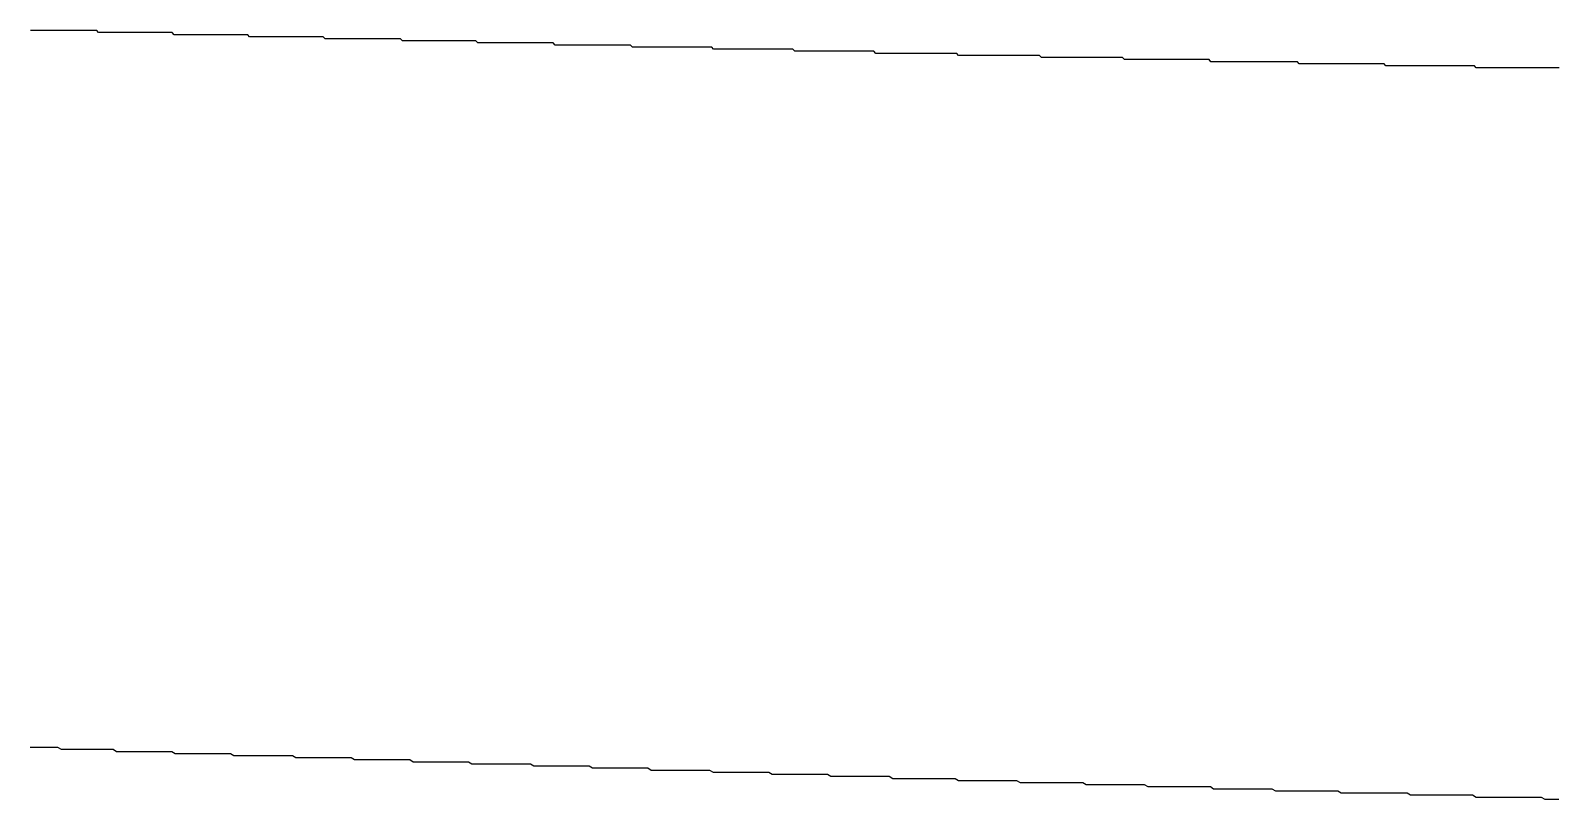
# Model space of a CAD drawing. Header units: millimetres. Extents: x 41 to 1041, y 1148 to 1248.
# Drawn here: x 299.66 to 307, y 1155.93 to 1159.63 of the extents above; entities that cross this region are included whole.
import ezdxf

# ---------------------------------------------------------------- set-up
doc = ezdxf.new("R2010")
doc.units = ezdxf.units.MM

msp = doc.modelspace()

# ---------------------------------------------------------------- linework, layer by layer
at = {"color": 3}
for points in [[(307.011, 1159.4454, 0), (307.002, 1159.4454, 0), (306.994, 1159.4454, 0), (306.985, 1159.4454, 0), (306.976, 1159.4454, 0), (306.967, 1159.4454, 0), (306.958, 1159.4454, 0), (306.949, 1159.4454, 0), (306.94, 1159.4454, 0), (306.931, 1159.4454, 0), (306.923, 1159.4454, 0), (306.914, 1159.4454, 0), (306.905, 1159.4454, 0), (306.896, 1159.4454, 0), (306.887, 1159.4454, 0), (306.878, 1159.4454, 0), (306.869, 1159.4454, 0), (306.861, 1159.4454, 0), (306.852, 1159.4454, 0), (306.843, 1159.4454, 0), (306.834, 1159.4454, 0), (306.825, 1159.4454, 0), (306.816, 1159.4454, 0), (306.807, 1159.4454, 0), (306.799, 1159.4454, 0), (306.79, 1159.4454, 0), (306.781, 1159.4454, 0), (306.772, 1159.4454, 0), (306.763, 1159.4454, 0), (306.754, 1159.4454, 0), (306.745, 1159.4454, 0), (306.737, 1159.4454, 0), (306.728, 1159.4454, 0), (306.719, 1159.4454, 0), (306.71, 1159.4454, 0), (306.701, 1159.4454, 0), (306.692, 1159.4454, 0), (306.683, 1159.4454, 0), (306.675, 1159.4454, 0), (306.666, 1159.4454, 0), (306.657, 1159.4454, 0), (306.648, 1159.4454, 0), (306.639, 1159.4454, 0), (306.63, 1159.4454, 0), (306.621, 1159.4454, 0), (306.613, 1159.4454, 0), (306.604, 1159.4554, 0), (306.595, 1159.4554, 0), (306.586, 1159.4554, 0), (306.577, 1159.4554, 0), (306.568, 1159.4554, 0), (306.559, 1159.4554, 0), (306.551, 1159.4554, 0), (306.542, 1159.4554, 0), (306.533, 1159.4554, 0), (306.524, 1159.4554, 0), (306.515, 1159.4554, 0), (306.506, 1159.4554, 0), (306.497, 1159.4554, 0), (306.489, 1159.4554, 0), (306.48, 1159.4554, 0), (306.471, 1159.4554, 0), (306.462, 1159.4554, 0), (306.453, 1159.4554, 0), (306.444, 1159.4554, 0), (306.435, 1159.4554, 0), (306.427, 1159.4554, 0), (306.418, 1159.4554, 0), (306.409, 1159.4554, 0), (306.4, 1159.4554, 0), (306.391, 1159.4554, 0), (306.382, 1159.4554, 0), (306.373, 1159.4554, 0), (306.365, 1159.4554, 0), (306.356, 1159.4554, 0), (306.347, 1159.4554, 0), (306.338, 1159.4554, 0), (306.329, 1159.4554, 0), (306.32, 1159.4554, 0), (306.311, 1159.4554, 0), (306.302, 1159.4554, 0), (306.294, 1159.4554, 0), (306.285, 1159.4554, 0), (306.276, 1159.4554, 0), (306.267, 1159.4554, 0), (306.258, 1159.4554, 0), (306.249, 1159.4554, 0), (306.24, 1159.4554, 0), (306.232, 1159.4554, 0), (306.223, 1159.4554, 0), (306.214, 1159.4554, 0), (306.205, 1159.4554, 0), (306.196, 1159.4554, 0), (306.187, 1159.4554, 0), (306.178, 1159.4554, 0), (306.17, 1159.4654, 0), (306.161, 1159.4654, 0), (306.152, 1159.4654, 0), (306.143, 1159.4654, 0), (306.134, 1159.4654, 0), (306.125, 1159.4654, 0), (306.116, 1159.4654, 0), (306.108, 1159.4654, 0), (306.099, 1159.4654, 0), (306.09, 1159.4654, 0), (306.081, 1159.4654, 0), (306.072, 1159.4654, 0), (306.063, 1159.4654, 0), (306.054, 1159.4654, 0), (306.046, 1159.4654, 0), (306.037, 1159.4654, 0), (306.028, 1159.4654, 0), (306.019, 1159.4654, 0), (306.01, 1159.4654, 0), (306.001, 1159.4654, 0), (305.992, 1159.4654, 0), (305.984, 1159.4654, 0), (305.975, 1159.4654, 0), (305.966, 1159.4654, 0), (305.957, 1159.4654, 0), (305.948, 1159.4654, 0), (305.939, 1159.4654, 0), (305.93, 1159.4654, 0), (305.922, 1159.4654, 0), (305.913, 1159.4654, 0), (305.904, 1159.4654, 0), (305.895, 1159.4654, 0), (305.886, 1159.4654, 0), (305.877, 1159.4654, 0), (305.868, 1159.4654, 0), (305.86, 1159.4654, 0), (305.851, 1159.4654, 0), (305.842, 1159.4654, 0), (305.833, 1159.4654, 0), (305.824, 1159.4654, 0), (305.815, 1159.4654, 0), (305.806, 1159.4654, 0), (305.798, 1159.4654, 0), (305.789, 1159.4654, 0), (305.78, 1159.4654, 0), (305.771, 1159.4654, 0), (305.762, 1159.4654, 0), (305.753, 1159.4754, 0), (305.744, 1159.4754, 0), (305.736, 1159.4754, 0), (305.727, 1159.4754, 0), (305.718, 1159.4754, 0), (305.709, 1159.4754, 0), (305.7, 1159.4754, 0), (305.691, 1159.4754, 0), (305.682, 1159.4754, 0), (305.674, 1159.4754, 0), (305.665, 1159.4754, 0), (305.656, 1159.4754, 0), (305.647, 1159.4754, 0), (305.638, 1159.4754, 0), (305.629, 1159.4754, 0), (305.62, 1159.4754, 0), (305.611, 1159.4754, 0), (305.603, 1159.4754, 0), (305.594, 1159.4754, 0), (305.585, 1159.4754, 0), (305.576, 1159.4754, 0), (305.567, 1159.4754, 0), (305.558, 1159.4754, 0), (305.549, 1159.4754, 0), (305.541, 1159.4754, 0), (305.532, 1159.4754, 0), (305.523, 1159.4754, 0), (305.514, 1159.4754, 0), (305.505, 1159.4754, 0), (305.496, 1159.4754, 0), (305.487, 1159.4754, 0), (305.479, 1159.4754, 0), (305.47, 1159.4754, 0), (305.461, 1159.4754, 0), (305.452, 1159.4754, 0), (305.443, 1159.4754, 0), (305.434, 1159.4754, 0), (305.425, 1159.4754, 0), (305.417, 1159.4754, 0), (305.408, 1159.4754, 0), (305.399, 1159.4754, 0), (305.39, 1159.4754, 0), (305.381, 1159.4754, 0), (305.372, 1159.4754, 0), (305.363, 1159.4754, 0), (305.355, 1159.4754, 0), (305.346, 1159.4754, 0), (305.337, 1159.4754, 0), (305.328, 1159.4854, 0), (305.319, 1159.4854, 0), (305.31, 1159.4854, 0), (305.301, 1159.4854, 0), (305.293, 1159.4854, 0), (305.284, 1159.4854, 0), (305.275, 1159.4854, 0), (305.266, 1159.4854, 0), (305.257, 1159.4854, 0), (305.248, 1159.4854, 0), (305.239, 1159.4854, 0), (305.231, 1159.4854, 0), (305.222, 1159.4854, 0), (305.213, 1159.4854, 0), (305.204, 1159.4854, 0), (305.195, 1159.4854, 0), (305.186, 1159.4854, 0), (305.177, 1159.4854, 0), (305.169, 1159.4854, 0), (305.16, 1159.4854, 0), (305.151, 1159.4854, 0), (305.142, 1159.4854, 0), (305.133, 1159.4854, 0), (305.124, 1159.4854, 0), (305.115, 1159.4854, 0), (305.107, 1159.4854, 0), (305.098, 1159.4854, 0), (305.089, 1159.4854, 0), (305.08, 1159.4854, 0), (305.071, 1159.4854, 0), (305.062, 1159.4854, 0), (305.053, 1159.4854, 0), (305.045, 1159.4854, 0), (305.036, 1159.4854, 0), (305.027, 1159.4854, 0), (305.018, 1159.4854, 0), (305.009, 1159.4854, 0), (305, 1159.4854, 0), (304.991, 1159.4854, 0), (304.983, 1159.4854, 0), (304.974, 1159.4854, 0), (304.965, 1159.4854, 0), (304.956, 1159.4854, 0), (304.947, 1159.4854, 0), (304.938, 1159.4854, 0), (304.929, 1159.4854, 0), (304.921, 1159.4854, 0), (304.912, 1159.4954, 0), (304.903, 1159.4954, 0), (304.894, 1159.4954, 0), (304.885, 1159.4954, 0), (304.876, 1159.4954, 0), (304.867, 1159.4954, 0), (304.859, 1159.4954, 0), (304.85, 1159.4954, 0), (304.841, 1159.4954, 0), (304.832, 1159.4954, 0), (304.823, 1159.4954, 0), (304.814, 1159.4954, 0), (304.805, 1159.4954, 0), (304.796, 1159.4954, 0), (304.788, 1159.4954, 0), (304.779, 1159.4954, 0), (304.77, 1159.4954, 0), (304.761, 1159.4954, 0), (304.752, 1159.4954, 0), (304.743, 1159.4954, 0), (304.734, 1159.4954, 0), (304.726, 1159.4954, 0), (304.717, 1159.4954, 0), (304.708, 1159.4954, 0), (304.699, 1159.4954, 0), (304.69, 1159.4954, 0), (304.681, 1159.4954, 0), (304.672, 1159.4954, 0), (304.664, 1159.4954, 0), (304.655, 1159.4954, 0), (304.646, 1159.4954, 0), (304.637, 1159.4954, 0), (304.628, 1159.4954, 0), (304.619, 1159.4954, 0), (304.61, 1159.4954, 0), (304.602, 1159.4954, 0), (304.593, 1159.4954, 0), (304.584, 1159.4954, 0), (304.575, 1159.4954, 0), (304.566, 1159.4954, 0), (304.557, 1159.4954, 0), (304.548, 1159.4954, 0), (304.54, 1159.4954, 0), (304.531, 1159.4954, 0), (304.522, 1159.4954, 0), (304.513, 1159.5054, 0), (304.504, 1159.5054, 0), (304.495, 1159.5054, 0), (304.486, 1159.5054, 0), (304.478, 1159.5054, 0), (304.469, 1159.5054, 0), (304.46, 1159.5054, 0), (304.451, 1159.5054, 0), (304.442, 1159.5054, 0), (304.433, 1159.5054, 0), (304.424, 1159.5054, 0), (304.416, 1159.5054, 0), (304.407, 1159.5054, 0), (304.398, 1159.5054, 0), (304.389, 1159.5054, 0), (304.38, 1159.5054, 0), (304.371, 1159.5054, 0), (304.362, 1159.5054, 0), (304.354, 1159.5054, 0), (304.345, 1159.5054, 0), (304.336, 1159.5054, 0), (304.327, 1159.5054, 0), (304.318, 1159.5054, 0), (304.309, 1159.5054, 0), (304.3, 1159.5054, 0), (304.292, 1159.5054, 0), (304.283, 1159.5054, 0), (304.274, 1159.5054, 0), (304.265, 1159.5054, 0), (304.256, 1159.5054, 0), (304.247, 1159.5054, 0), (304.238, 1159.5054, 0), (304.23, 1159.5054, 0), (304.221, 1159.5054, 0), (304.212, 1159.5054, 0), (304.203, 1159.5054, 0), (304.194, 1159.5054, 0), (304.185, 1159.5054, 0), (304.176, 1159.5054, 0), (304.168, 1159.5054, 0), (304.159, 1159.5054, 0), (304.15, 1159.5054, 0), (304.141, 1159.5054, 0), (304.132, 1159.5054, 0), (304.123, 1159.5054, 0), (304.114, 1159.5154, 0), (304.106, 1159.5154, 0), (304.097, 1159.5154, 0), (304.088, 1159.5154, 0), (304.079, 1159.5154, 0), (304.07, 1159.5154, 0), (304.061, 1159.5154, 0), (304.052, 1159.5154, 0), (304.044, 1159.5154, 0), (304.035, 1159.5154, 0), (304.026, 1159.5154, 0), (304.017, 1159.5154, 0), (304.008, 1159.5154, 0), (303.999, 1159.5154, 0), (303.99, 1159.5154, 0), (303.981, 1159.5154, 0), (303.973, 1159.5154, 0), (303.964, 1159.5154, 0), (303.955, 1159.5154, 0), (303.946, 1159.5154, 0), (303.937, 1159.5154, 0), (303.928, 1159.5154, 0), (303.919, 1159.5154, 0), (303.911, 1159.5154, 0), (303.902, 1159.5154, 0), (303.893, 1159.5154, 0), (303.884, 1159.5154, 0), (303.875, 1159.5154, 0), (303.866, 1159.5154, 0), (303.857, 1159.5154, 0), (303.849, 1159.5154, 0), (303.84, 1159.5154, 0), (303.831, 1159.5154, 0), (303.822, 1159.5154, 0), (303.813, 1159.5154, 0), (303.804, 1159.5154, 0), (303.795, 1159.5154, 0), (303.787, 1159.5154, 0), (303.778, 1159.5154, 0), (303.769, 1159.5154, 0), (303.76, 1159.5154, 0), (303.751, 1159.5154, 0), (303.742, 1159.5154, 0), (303.733, 1159.5154, 0), (303.725, 1159.5154, 0), (303.716, 1159.5254, 0), (303.707, 1159.5254, 0), (303.698, 1159.5254, 0), (303.689, 1159.5254, 0), (303.68, 1159.5254, 0), (303.671, 1159.5254, 0), (303.663, 1159.5254, 0), (303.654, 1159.5254, 0), (303.645, 1159.5254, 0), (303.636, 1159.5254, 0), (303.627, 1159.5254, 0), (303.618, 1159.5254, 0), (303.609, 1159.5254, 0), (303.601, 1159.5254, 0), (303.592, 1159.5254, 0), (303.583, 1159.5254, 0), (303.574, 1159.5254, 0), (303.565, 1159.5254, 0), (303.556, 1159.5254, 0), (303.547, 1159.5254, 0), (303.539, 1159.5254, 0), (303.53, 1159.5254, 0), (303.521, 1159.5254, 0), (303.512, 1159.5254, 0), (303.503, 1159.5254, 0), (303.494, 1159.5254, 0), (303.485, 1159.5254, 0), (303.477, 1159.5254, 0), (303.468, 1159.5254, 0), (303.459, 1159.5254, 0), (303.45, 1159.5254, 0), (303.441, 1159.5254, 0), (303.432, 1159.5254, 0), (303.423, 1159.5254, 0), (303.415, 1159.5254, 0), (303.406, 1159.5254, 0), (303.397, 1159.5254, 0), (303.388, 1159.5254, 0), (303.379, 1159.5254, 0), (303.37, 1159.5254, 0), (303.361, 1159.5254, 0), (303.353, 1159.5254, 0), (303.344, 1159.5254, 0), (303.335, 1159.5254, 0), (303.326, 1159.5354, 0), (303.317, 1159.5354, 0), (303.308, 1159.5354, 0), (303.299, 1159.5354, 0), (303.291, 1159.5354, 0), (303.282, 1159.5354, 0), (303.273, 1159.5354, 0), (303.264, 1159.5354, 0), (303.255, 1159.5354, 0), (303.246, 1159.5354, 0), (303.237, 1159.5354, 0), (303.229, 1159.5354, 0), (303.22, 1159.5354, 0), (303.211, 1159.5354, 0), (303.202, 1159.5354, 0), (303.193, 1159.5354, 0), (303.184, 1159.5354, 0), (303.175, 1159.5354, 0), (303.167, 1159.5354, 0), (303.158, 1159.5354, 0), (303.149, 1159.5354, 0), (303.14, 1159.5354, 0), (303.131, 1159.5354, 0), (303.122, 1159.5354, 0), (303.113, 1159.5354, 0), (303.105, 1159.5354, 0), (303.096, 1159.5354, 0), (303.087, 1159.5354, 0), (303.078, 1159.5354, 0), (303.069, 1159.5354, 0), (303.06, 1159.5354, 0), (303.051, 1159.5354, 0), (303.043, 1159.5354, 0), (303.034, 1159.5354, 0), (303.025, 1159.5354, 0), (303.016, 1159.5354, 0), (303.007, 1159.5354, 0), (302.998, 1159.5354, 0), (302.989, 1159.5354, 0), (302.98, 1159.5354, 0), (302.972, 1159.5354, 0), (302.963, 1159.5354, 0), (302.954, 1159.5354, 0), (302.945, 1159.5354, 0), (302.936, 1159.5454, 0), (302.927, 1159.5454, 0), (302.918, 1159.5454, 0), (302.91, 1159.5454, 0), (302.901, 1159.5454, 0), (302.892, 1159.5454, 0), (302.883, 1159.5454, 0), (302.874, 1159.5454, 0), (302.865, 1159.5454, 0), (302.856, 1159.5454, 0), (302.848, 1159.5454, 0), (302.839, 1159.5454, 0), (302.83, 1159.5454, 0), (302.821, 1159.5454, 0), (302.812, 1159.5454, 0), (302.803, 1159.5454, 0), (302.794, 1159.5454, 0), (302.786, 1159.5454, 0), (302.777, 1159.5454, 0), (302.768, 1159.5454, 0), (302.759, 1159.5454, 0), (302.75, 1159.5454, 0), (302.741, 1159.5454, 0), (302.732, 1159.5454, 0), (302.724, 1159.5454, 0), (302.715, 1159.5454, 0), (302.706, 1159.5454, 0), (302.697, 1159.5454, 0), (302.688, 1159.5454, 0), (302.679, 1159.5454, 0), (302.67, 1159.5454, 0), (302.662, 1159.5454, 0), (302.653, 1159.5454, 0), (302.644, 1159.5454, 0), (302.635, 1159.5454, 0), (302.626, 1159.5454, 0), (302.617, 1159.5454, 0), (302.608, 1159.5454, 0), (302.6, 1159.5454, 0), (302.591, 1159.5454, 0), (302.582, 1159.5454, 0), (302.573, 1159.5454, 0), (302.564, 1159.5454, 0), (302.555, 1159.5454, 0), (302.546, 1159.5554, 0), (302.538, 1159.5554, 0), (302.529, 1159.5554, 0), (302.52, 1159.5554, 0), (302.511, 1159.5554, 0), (302.502, 1159.5554, 0), (302.493, 1159.5554, 0), (302.484, 1159.5554, 0), (302.476, 1159.5554, 0), (302.467, 1159.5554, 0), (302.458, 1159.5554, 0), (302.449, 1159.5554, 0), (302.44, 1159.5554, 0), (302.431, 1159.5554, 0), (302.422, 1159.5554, 0), (302.414, 1159.5554, 0), (302.405, 1159.5554, 0), (302.396, 1159.5554, 0), (302.387, 1159.5554, 0), (302.378, 1159.5554, 0), (302.369, 1159.5554, 0), (302.36, 1159.5554, 0), (302.352, 1159.5554, 0), (302.343, 1159.5554, 0), (302.334, 1159.5554, 0), (302.325, 1159.5554, 0), (302.316, 1159.5554, 0), (302.307, 1159.5554, 0), (302.298, 1159.5554, 0), (302.29, 1159.5554, 0), (302.281, 1159.5554, 0), (302.272, 1159.5554, 0), (302.263, 1159.5554, 0), (302.254, 1159.5554, 0), (302.245, 1159.5554, 0), (302.236, 1159.5554, 0), (302.228, 1159.5554, 0), (302.219, 1159.5554, 0), (302.21, 1159.5554, 0), (302.201, 1159.5554, 0), (302.192, 1159.5554, 0), (302.183, 1159.5554, 0), (302.174, 1159.5654, 0), (302.166, 1159.5654, 0), (302.157, 1159.5654, 0), (302.148, 1159.5654, 0), (302.139, 1159.5654, 0), (302.13, 1159.5654, 0), (302.121, 1159.5654, 0), (302.112, 1159.5654, 0), (302.104, 1159.5654, 0), (302.095, 1159.5654, 0), (302.086, 1159.5654, 0), (302.077, 1159.5654, 0), (302.068, 1159.5654, 0), (302.059, 1159.5654, 0), (302.05, 1159.5654, 0), (302.042, 1159.5654, 0), (302.033, 1159.5654, 0), (302.024, 1159.5654, 0), (302.015, 1159.5654, 0), (302.006, 1159.5654, 0), (301.997, 1159.5654, 0), (301.988, 1159.5654, 0), (301.98, 1159.5654, 0), (301.971, 1159.5654, 0), (301.962, 1159.5654, 0), (301.953, 1159.5654, 0), (301.944, 1159.5654, 0), (301.935, 1159.5654, 0), (301.926, 1159.5654, 0), (301.917, 1159.5654, 0), (301.909, 1159.5654, 0), (301.9, 1159.5654, 0), (301.891, 1159.5654, 0), (301.882, 1159.5654, 0), (301.873, 1159.5654, 0), (301.864, 1159.5654, 0), (301.855, 1159.5654, 0), (301.847, 1159.5654, 0), (301.838, 1159.5654, 0), (301.829, 1159.5654, 0), (301.82, 1159.5654, 0), (301.811, 1159.5654, 0), (301.802, 1159.5754, 0), (301.793, 1159.5754, 0), (301.785, 1159.5754, 0), (301.776, 1159.5754, 0), (301.767, 1159.5754, 0), (301.758, 1159.5754, 0), (301.749, 1159.5754, 0), (301.74, 1159.5754, 0), (301.731, 1159.5754, 0), (301.723, 1159.5754, 0), (301.714, 1159.5754, 0), (301.705, 1159.5754, 0), (301.696, 1159.5754, 0), (301.687, 1159.5754, 0), (301.678, 1159.5754, 0), (301.669, 1159.5754, 0), (301.661, 1159.5754, 0), (301.652, 1159.5754, 0), (301.643, 1159.5754, 0), (301.634, 1159.5754, 0), (301.625, 1159.5754, 0), (301.616, 1159.5754, 0), (301.607, 1159.5754, 0), (301.599, 1159.5754, 0), (301.59, 1159.5754, 0), (301.581, 1159.5754, 0), (301.572, 1159.5754, 0), (301.563, 1159.5754, 0), (301.554, 1159.5754, 0), (301.545, 1159.5754, 0), (301.537, 1159.5754, 0), (301.528, 1159.5754, 0), (301.519, 1159.5754, 0), (301.51, 1159.5754, 0), (301.501, 1159.5754, 0), (301.492, 1159.5754, 0), (301.483, 1159.5754, 0), (301.475, 1159.5754, 0), (301.466, 1159.5754, 0), (301.457, 1159.5754, 0), (301.448, 1159.5754, 0), (301.439, 1159.5854, 0), (301.43, 1159.5854, 0), (301.421, 1159.5854, 0), (301.413, 1159.5854, 0), (301.404, 1159.5854, 0), (301.395, 1159.5854, 0), (301.386, 1159.5854, 0), (301.377, 1159.5854, 0), (301.368, 1159.5854, 0), (301.359, 1159.5854, 0), (301.351, 1159.5854, 0), (301.342, 1159.5854, 0), (301.333, 1159.5854, 0), (301.324, 1159.5854, 0), (301.315, 1159.5854, 0), (301.306, 1159.5854, 0), (301.297, 1159.5854, 0), (301.289, 1159.5854, 0), (301.28, 1159.5854, 0), (301.271, 1159.5854, 0), (301.262, 1159.5854, 0), (301.253, 1159.5854, 0), (301.244, 1159.5854, 0), (301.235, 1159.5854, 0), (301.227, 1159.5854, 0), (301.218, 1159.5854, 0), (301.209, 1159.5854, 0), (301.2, 1159.5854, 0), (301.191, 1159.5854, 0), (301.182, 1159.5854, 0), (301.173, 1159.5854, 0), (301.165, 1159.5854, 0), (301.156, 1159.5854, 0), (301.147, 1159.5854, 0), (301.138, 1159.5854, 0), (301.129, 1159.5854, 0), (301.12, 1159.5854, 0), (301.111, 1159.5854, 0), (301.103, 1159.5854, 0), (301.094, 1159.5854, 0), (301.085, 1159.5854, 0), (301.076, 1159.5854, 0), (301.067, 1159.5954, 0), (301.058, 1159.5954, 0), (301.049, 1159.5954, 0), (301.041, 1159.5954, 0), (301.032, 1159.5954, 0), (301.023, 1159.5954, 0), (301.014, 1159.5954, 0), (301.005, 1159.5954, 0), (300.996, 1159.5954, 0), (300.987, 1159.5954, 0), (300.979, 1159.5954, 0), (300.97, 1159.5954, 0), (300.961, 1159.5954, 0), (300.952, 1159.5954, 0), (300.943, 1159.5954, 0), (300.934, 1159.5954, 0), (300.925, 1159.5954, 0), (300.917, 1159.5954, 0), (300.908, 1159.5954, 0), (300.899, 1159.5954, 0), (300.89, 1159.5954, 0), (300.881, 1159.5954, 0), (300.872, 1159.5954, 0), (300.863, 1159.5954, 0), (300.855, 1159.5954, 0), (300.846, 1159.5954, 0), (300.837, 1159.5954, 0), (300.828, 1159.5954, 0), (300.819, 1159.5954, 0), (300.81, 1159.5954, 0), (300.801, 1159.5954, 0), (300.793, 1159.5954, 0), (300.784, 1159.5954, 0), (300.775, 1159.5954, 0), (300.766, 1159.5954, 0), (300.757, 1159.5954, 0), (300.748, 1159.5954, 0), (300.739, 1159.5954, 0), (300.731, 1159.5954, 0), (300.722, 1159.5954, 0), (300.713, 1159.5954, 0), (300.704, 1159.6054, 0), (300.695, 1159.6054, 0), (300.686, 1159.6054, 0), (300.677, 1159.6054, 0), (300.669, 1159.6054, 0), (300.66, 1159.6054, 0), (300.651, 1159.6054, 0), (300.642, 1159.6054, 0), (300.633, 1159.6054, 0), (300.624, 1159.6054, 0), (300.615, 1159.6054, 0), (300.607, 1159.6054, 0), (300.598, 1159.6054, 0), (300.589, 1159.6054, 0), (300.58, 1159.6054, 0), (300.571, 1159.6054, 0), (300.562, 1159.6054, 0), (300.553, 1159.6054, 0), (300.544, 1159.6054, 0), (300.536, 1159.6054, 0), (300.527, 1159.6054, 0), (300.518, 1159.6054, 0), (300.509, 1159.6054, 0), (300.5, 1159.6054, 0), (300.491, 1159.6054, 0), (300.482, 1159.6054, 0), (300.474, 1159.6054, 0), (300.465, 1159.6054, 0), (300.456, 1159.6054, 0), (300.447, 1159.6054, 0), (300.438, 1159.6054, 0), (300.429, 1159.6054, 0), (300.42, 1159.6054, 0), (300.412, 1159.6054, 0), (300.403, 1159.6054, 0), (300.394, 1159.6054, 0), (300.385, 1159.6054, 0), (300.376, 1159.6054, 0), (300.367, 1159.6054, 0), (300.358, 1159.6054, 0), (300.35, 1159.6054, 0), (300.341, 1159.6154, 0), (300.332, 1159.6154, 0), (300.323, 1159.6154, 0), (300.314, 1159.6154, 0), (300.305, 1159.6154, 0), (300.296, 1159.6154, 0), (300.288, 1159.6154, 0), (300.279, 1159.6154, 0), (300.27, 1159.6154, 0), (300.261, 1159.6154, 0), (300.252, 1159.6154, 0), (300.243, 1159.6154, 0), (300.234, 1159.6154, 0), (300.226, 1159.6154, 0), (300.217, 1159.6154, 0), (300.208, 1159.6154, 0), (300.199, 1159.6154, 0), (300.19, 1159.6154, 0), (300.181, 1159.6154, 0), (300.172, 1159.6154, 0), (300.164, 1159.6154, 0), (300.155, 1159.6154, 0), (300.146, 1159.6154, 0), (300.137, 1159.6154, 0), (300.128, 1159.6154, 0), (300.119, 1159.6154, 0), (300.11, 1159.6154, 0), (300.102, 1159.6154, 0), (300.093, 1159.6154, 0), (300.084, 1159.6154, 0), (300.075, 1159.6154, 0), (300.066, 1159.6154, 0), (300.057, 1159.6154, 0), (300.048, 1159.6154, 0), (300.04, 1159.6154, 0), (300.031, 1159.6154, 0), (300.022, 1159.6154, 0), (300.013, 1159.6154, 0), (300.004, 1159.6154, 0), (299.995, 1159.6154, 0), (299.986, 1159.6154, 0), (299.978, 1159.6254, 0), (299.969, 1159.6254, 0), (299.96, 1159.6254, 0), (299.951, 1159.6254, 0), (299.942, 1159.6254, 0), (299.933, 1159.6254, 0), (299.924, 1159.6254, 0), (299.916, 1159.6254, 0), (299.907, 1159.6254, 0), (299.898, 1159.6254, 0), (299.889, 1159.6254, 0), (299.88, 1159.6254, 0), (299.871, 1159.6254, 0), (299.862, 1159.6254, 0), (299.854, 1159.6254, 0), (299.845, 1159.6254, 0), (299.836, 1159.6254, 0), (299.827, 1159.6254, 0), (299.818, 1159.6254, 0), (299.809, 1159.6254, 0), (299.8, 1159.6254, 0), (299.792, 1159.6254, 0), (299.783, 1159.6254, 0), (299.774, 1159.6254, 0), (299.765, 1159.6254, 0), (299.756, 1159.6254, 0), (299.747, 1159.6254, 0), (299.738, 1159.6254, 0), (299.73, 1159.6254, 0), (299.721, 1159.6254, 0), (299.712, 1159.6254, 0), (299.703, 1159.6254, 0), (299.694, 1159.6254, 0), (299.685, 1159.6254, 0), (299.676, 1159.6254, 0), (299.668, 1159.6254, 0), (299.659, 1159.6254, 0)], [(307.01, 1155.9254, 0), (306.993, 1155.9254, 0), (306.977, 1155.9254, 0), (306.96, 1155.9254, 0), (306.944, 1155.9254, 0), (306.927, 1155.9354, 0), (306.91, 1155.9354, 0), (306.894, 1155.9354, 0), (306.877, 1155.9354, 0), (306.861, 1155.9354, 0), (306.844, 1155.9354, 0), (306.827, 1155.9354, 0), (306.811, 1155.9354, 0), (306.794, 1155.9354, 0), (306.778, 1155.9354, 0), (306.761, 1155.9354, 0), (306.744, 1155.9354, 0), (306.728, 1155.9354, 0), (306.711, 1155.9354, 0), (306.695, 1155.9354, 0), (306.678, 1155.9354, 0), (306.661, 1155.9354, 0), (306.645, 1155.9354, 0), (306.628, 1155.9354, 0), (306.612, 1155.9354, 0), (306.595, 1155.9454, 0), (306.578, 1155.9454, 0), (306.562, 1155.9454, 0), (306.545, 1155.9454, 0), (306.529, 1155.9454, 0), (306.512, 1155.9454, 0), (306.495, 1155.9454, 0), (306.479, 1155.9454, 0), (306.462, 1155.9454, 0), (306.446, 1155.9454, 0), (306.429, 1155.9454, 0), (306.413, 1155.9454, 0), (306.396, 1155.9454, 0), (306.379, 1155.9454, 0), (306.363, 1155.9454, 0), (306.346, 1155.9454, 0), (306.33, 1155.9454, 0), (306.313, 1155.9454, 0), (306.296, 1155.9454, 0), (306.28, 1155.9554, 0), (306.263, 1155.9554, 0), (306.247, 1155.9554, 0), (306.23, 1155.9554, 0), (306.213, 1155.9554, 0), (306.197, 1155.9554, 0), (306.18, 1155.9554, 0), (306.164, 1155.9554, 0), (306.147, 1155.9554, 0), (306.13, 1155.9554, 0), (306.114, 1155.9554, 0), (306.097, 1155.9554, 0), (306.081, 1155.9554, 0), (306.064, 1155.9554, 0), (306.047, 1155.9554, 0), (306.031, 1155.9554, 0), (306.014, 1155.9554, 0), (305.998, 1155.9554, 0), (305.981, 1155.9554, 0), (305.964, 1155.9554, 0), (305.948, 1155.9654, 0), (305.931, 1155.9654, 0), (305.915, 1155.9654, 0), (305.898, 1155.9654, 0), (305.881, 1155.9654, 0), (305.865, 1155.9654, 0), (305.848, 1155.9654, 0), (305.832, 1155.9654, 0), (305.815, 1155.9654, 0), (305.798, 1155.9654, 0), (305.782, 1155.9654, 0), (305.765, 1155.9654, 0), (305.749, 1155.9654, 0), (305.732, 1155.9654, 0), (305.715, 1155.9654, 0), (305.699, 1155.9654, 0), (305.682, 1155.9654, 0), (305.666, 1155.9654, 0), (305.649, 1155.9654, 0), (305.632, 1155.9754, 0), (305.616, 1155.9754, 0), (305.599, 1155.9754, 0), (305.583, 1155.9754, 0), (305.566, 1155.9754, 0), (305.55, 1155.9754, 0), (305.533, 1155.9754, 0), (305.516, 1155.9754, 0), (305.5, 1155.9754, 0), (305.483, 1155.9754, 0), (305.467, 1155.9754, 0), (305.45, 1155.9754, 0), (305.433, 1155.9754, 0), (305.417, 1155.9754, 0), (305.4, 1155.9754, 0), (305.384, 1155.9754, 0), (305.367, 1155.9754, 0), (305.35, 1155.9754, 0), (305.334, 1155.9854, 0), (305.317, 1155.9854, 0), (305.301, 1155.9854, 0), (305.284, 1155.9854, 0), (305.267, 1155.9854, 0), (305.251, 1155.9854, 0), (305.234, 1155.9854, 0), (305.218, 1155.9854, 0), (305.201, 1155.9854, 0), (305.184, 1155.9854, 0), (305.168, 1155.9854, 0), (305.151, 1155.9854, 0), (305.135, 1155.9854, 0), (305.118, 1155.9854, 0), (305.101, 1155.9854, 0), (305.085, 1155.9854, 0), (305.068, 1155.9854, 0), (305.052, 1155.9854, 0), (305.035, 1155.9854, 0), (305.018, 1155.9954, 0), (305.002, 1155.9954, 0), (304.985, 1155.9954, 0), (304.969, 1155.9954, 0), (304.952, 1155.9954, 0), (304.935, 1155.9954, 0), (304.919, 1155.9954, 0), (304.902, 1155.9954, 0), (304.886, 1155.9954, 0), (304.869, 1155.9954, 0), (304.853, 1155.9954, 0), (304.836, 1155.9954, 0), (304.819, 1155.9954, 0), (304.803, 1155.9954, 0), (304.786, 1155.9954, 0), (304.77, 1155.9954, 0), (304.753, 1155.9954, 0), (304.736, 1155.9954, 0), (304.72, 1156.0054, 0), (304.703, 1156.0054, 0), (304.687, 1156.0054, 0), (304.67, 1156.0054, 0), (304.653, 1156.0054, 0), (304.637, 1156.0054, 0), (304.62, 1156.0054, 0), (304.604, 1156.0054, 0), (304.587, 1156.0054, 0), (304.57, 1156.0054, 0), (304.554, 1156.0054, 0), (304.537, 1156.0054, 0), (304.521, 1156.0054, 0), (304.504, 1156.0054, 0), (304.487, 1156.0054, 0), (304.471, 1156.0054, 0), (304.454, 1156.0054, 0), (304.438, 1156.0054, 0), (304.421, 1156.0054, 0), (304.404, 1156.0154, 0), (304.388, 1156.0154, 0), (304.371, 1156.0154, 0), (304.355, 1156.0154, 0), (304.338, 1156.0154, 0), (304.321, 1156.0154, 0), (304.305, 1156.0154, 0), (304.288, 1156.0154, 0), (304.272, 1156.0154, 0), (304.255, 1156.0154, 0), (304.238, 1156.0154, 0), (304.222, 1156.0154, 0), (304.205, 1156.0154, 0), (304.189, 1156.0154, 0), (304.172, 1156.0154, 0), (304.155, 1156.0154, 0), (304.139, 1156.0154, 0), (304.122, 1156.0154, 0), (304.106, 1156.0254, 0), (304.089, 1156.0254, 0), (304.073, 1156.0254, 0), (304.056, 1156.0254, 0), (304.039, 1156.0254, 0), (304.023, 1156.0254, 0), (304.006, 1156.0254, 0), (303.99, 1156.0254, 0), (303.973, 1156.0254, 0), (303.956, 1156.0254, 0), (303.94, 1156.0254, 0), (303.923, 1156.0254, 0), (303.907, 1156.0254, 0), (303.89, 1156.0254, 0), (303.873, 1156.0254, 0), (303.857, 1156.0254, 0), (303.84, 1156.0254, 0), (303.824, 1156.0254, 0), (303.807, 1156.0254, 0), (303.79, 1156.0354, 0), (303.774, 1156.0354, 0), (303.757, 1156.0354, 0), (303.741, 1156.0354, 0), (303.724, 1156.0354, 0), (303.707, 1156.0354, 0), (303.691, 1156.0354, 0), (303.674, 1156.0354, 0), (303.658, 1156.0354, 0), (303.641, 1156.0354, 0), (303.624, 1156.0354, 0), (303.608, 1156.0354, 0), (303.591, 1156.0354, 0), (303.575, 1156.0354, 0), (303.558, 1156.0354, 0), (303.541, 1156.0354, 0), (303.525, 1156.0354, 0), (303.508, 1156.0354, 0), (303.492, 1156.0454, 0), (303.475, 1156.0454, 0), (303.458, 1156.0454, 0), (303.442, 1156.0454, 0), (303.425, 1156.0454, 0), (303.409, 1156.0454, 0), (303.392, 1156.0454, 0), (303.376, 1156.0454, 0), (303.359, 1156.0454, 0), (303.342, 1156.0454, 0), (303.326, 1156.0454, 0), (303.309, 1156.0454, 0), (303.293, 1156.0454, 0), (303.276, 1156.0454, 0), (303.259, 1156.0454, 0), (303.243, 1156.0454, 0), (303.226, 1156.0454, 0), (303.21, 1156.0554, 0), (303.193, 1156.0554, 0), (303.176, 1156.0554, 0), (303.16, 1156.0554, 0), (303.143, 1156.0554, 0), (303.127, 1156.0554, 0), (303.11, 1156.0554, 0), (303.093, 1156.0554, 0), (303.077, 1156.0554, 0), (303.06, 1156.0554, 0), (303.044, 1156.0554, 0), (303.027, 1156.0554, 0), (303.01, 1156.0554, 0), (302.994, 1156.0554, 0), (302.977, 1156.0554, 0), (302.961, 1156.0554, 0), (302.944, 1156.0554, 0), (302.927, 1156.0654, 0), (302.911, 1156.0654, 0), (302.894, 1156.0654, 0), (302.878, 1156.0654, 0), (302.861, 1156.0654, 0), (302.845, 1156.0654, 0), (302.828, 1156.0654, 0), (302.811, 1156.0654, 0), (302.795, 1156.0654, 0), (302.778, 1156.0654, 0), (302.762, 1156.0654, 0), (302.745, 1156.0654, 0), (302.728, 1156.0654, 0), (302.712, 1156.0654, 0), (302.695, 1156.0654, 0), (302.679, 1156.0654, 0), (302.662, 1156.0654, 0), (302.645, 1156.0654, 0), (302.629, 1156.0754, 0), (302.612, 1156.0754, 0), (302.596, 1156.0754, 0), (302.579, 1156.0754, 0), (302.562, 1156.0754, 0), (302.546, 1156.0754, 0), (302.529, 1156.0754, 0), (302.513, 1156.0754, 0), (302.496, 1156.0754, 0), (302.479, 1156.0754, 0), (302.463, 1156.0754, 0), (302.446, 1156.0754, 0), (302.43, 1156.0754, 0), (302.413, 1156.0754, 0), (302.396, 1156.0754, 0), (302.38, 1156.0754, 0), (302.363, 1156.0754, 0), (302.347, 1156.0854, 0), (302.33, 1156.0854, 0), (302.313, 1156.0854, 0), (302.297, 1156.0854, 0), (302.28, 1156.0854, 0), (302.264, 1156.0854, 0), (302.247, 1156.0854, 0), (302.231, 1156.0854, 0), (302.214, 1156.0854, 0), (302.197, 1156.0854, 0), (302.181, 1156.0854, 0), (302.164, 1156.0854, 0), (302.148, 1156.0854, 0), (302.131, 1156.0854, 0), (302.114, 1156.0854, 0), (302.098, 1156.0854, 0), (302.081, 1156.0854, 0), (302.065, 1156.0954, 0), (302.048, 1156.0954, 0), (302.031, 1156.0954, 0), (302.015, 1156.0954, 0), (301.998, 1156.0954, 0), (301.982, 1156.0954, 0), (301.965, 1156.0954, 0), (301.948, 1156.0954, 0), (301.932, 1156.0954, 0), (301.915, 1156.0954, 0), (301.899, 1156.0954, 0), (301.882, 1156.0954, 0), (301.865, 1156.0954, 0), (301.849, 1156.0954, 0), (301.832, 1156.0954, 0), (301.816, 1156.0954, 0), (301.799, 1156.0954, 0), (301.782, 1156.0954, 0), (301.766, 1156.1054, 0), (301.749, 1156.1054, 0), (301.733, 1156.1054, 0), (301.716, 1156.1054, 0), (301.7, 1156.1054, 0), (301.683, 1156.1054, 0), (301.666, 1156.1054, 0), (301.65, 1156.1054, 0), (301.633, 1156.1054, 0), (301.617, 1156.1054, 0), (301.6, 1156.1054, 0), (301.583, 1156.1054, 0), (301.567, 1156.1054, 0), (301.55, 1156.1054, 0), (301.534, 1156.1054, 0), (301.517, 1156.1054, 0), (301.5, 1156.1054, 0), (301.484, 1156.1154, 0), (301.467, 1156.1154, 0), (301.451, 1156.1154, 0), (301.434, 1156.1154, 0), (301.417, 1156.1154, 0), (301.401, 1156.1154, 0), (301.384, 1156.1154, 0), (301.368, 1156.1154, 0), (301.351, 1156.1154, 0), (301.334, 1156.1154, 0), (301.318, 1156.1154, 0), (301.301, 1156.1154, 0), (301.285, 1156.1154, 0), (301.268, 1156.1154, 0), (301.251, 1156.1154, 0), (301.235, 1156.1154, 0), (301.218, 1156.1154, 0), (301.202, 1156.1254, 0), (301.185, 1156.1254, 0), (301.168, 1156.1254, 0), (301.152, 1156.1254, 0), (301.135, 1156.1254, 0), (301.119, 1156.1254, 0), (301.102, 1156.1254, 0), (301.086, 1156.1254, 0), (301.069, 1156.1254, 0), (301.052, 1156.1254, 0), (301.036, 1156.1254, 0), (301.019, 1156.1254, 0), (301.003, 1156.1254, 0), (300.986, 1156.1254, 0), (300.969, 1156.1254, 0), (300.953, 1156.1254, 0), (300.936, 1156.1254, 0), (300.92, 1156.1354, 0), (300.903, 1156.1354, 0), (300.886, 1156.1354, 0), (300.87, 1156.1354, 0), (300.853, 1156.1354, 0), (300.837, 1156.1354, 0), (300.82, 1156.1354, 0), (300.803, 1156.1354, 0), (300.787, 1156.1354, 0), (300.77, 1156.1354, 0), (300.754, 1156.1354, 0), (300.737, 1156.1354, 0), (300.72, 1156.1354, 0), (300.704, 1156.1354, 0), (300.687, 1156.1354, 0), (300.671, 1156.1354, 0), (300.654, 1156.1354, 0), (300.637, 1156.1354, 0), (300.621, 1156.1454, 0), (300.604, 1156.1454, 0), (300.588, 1156.1454, 0), (300.571, 1156.1454, 0), (300.555, 1156.1454, 0), (300.538, 1156.1454, 0), (300.521, 1156.1454, 0), (300.505, 1156.1454, 0), (300.488, 1156.1454, 0), (300.472, 1156.1454, 0), (300.455, 1156.1454, 0), (300.438, 1156.1454, 0), (300.422, 1156.1454, 0), (300.405, 1156.1454, 0), (300.389, 1156.1454, 0), (300.372, 1156.1454, 0), (300.355, 1156.1454, 0), (300.339, 1156.1554, 0), (300.322, 1156.1554, 0), (300.306, 1156.1554, 0), (300.289, 1156.1554, 0), (300.272, 1156.1554, 0), (300.256, 1156.1554, 0), (300.239, 1156.1554, 0), (300.223, 1156.1554, 0), (300.206, 1156.1554, 0), (300.189, 1156.1554, 0), (300.173, 1156.1554, 0), (300.156, 1156.1554, 0), (300.14, 1156.1554, 0), (300.123, 1156.1554, 0), (300.106, 1156.1554, 0), (300.09, 1156.1554, 0), (300.073, 1156.1554, 0), (300.057, 1156.1654, 0), (300.04, 1156.1654, 0), (300.024, 1156.1654, 0), (300.007, 1156.1654, 0), (299.99, 1156.1654, 0), (299.974, 1156.1654, 0), (299.957, 1156.1654, 0), (299.941, 1156.1654, 0), (299.924, 1156.1654, 0), (299.907, 1156.1654, 0), (299.891, 1156.1654, 0), (299.874, 1156.1654, 0), (299.858, 1156.1654, 0), (299.841, 1156.1654, 0), (299.824, 1156.1654, 0), (299.808, 1156.1654, 0), (299.791, 1156.1754, 0), (299.775, 1156.1754, 0), (299.758, 1156.1754, 0), (299.741, 1156.1754, 0), (299.725, 1156.1754, 0), (299.708, 1156.1754, 0), (299.692, 1156.1754, 0), (299.675, 1156.1754, 0), (299.658, 1156.1754, 0)]]:
    msp.add_polyline3d(points, dxfattribs=at)

doc.saveas('drawing.dxf')
